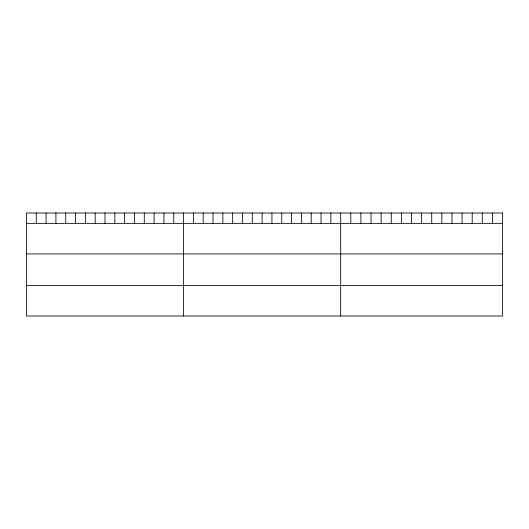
<?xml version="1.0" encoding="UTF-8"?>
<svg xmlns="http://www.w3.org/2000/svg" width="529" height="529" viewBox="0 0 529 529"><rect width="100%" height="100%" fill="white"/><g stroke="black" fill="none" stroke-linecap="round" stroke-linejoin="round"><path stroke-width="0.79" d="M26.45 223.364L502.55 223.364M26.45 253.933L502.55 253.933M26.45 285.429L502.55 285.429M492.433 213.002L492.433 223.364M482.316 213.002L482.316 223.364M472.199 213.002L472.199 223.364M462.081 213.002L462.081 223.364M451.964 213.002L451.964 223.364M441.847 213.002L441.847 223.364M431.73 213.002L431.73 223.364M421.613 213.002L421.613 223.364M411.496 213.002L411.496 223.364M401.379 213.002L401.379 223.364M391.262 213.002L391.262 223.364M381.144 213.002L381.144 223.364M371.027 213.002L371.027 223.364M360.91 213.002L360.91 223.364M350.793 213.002L350.793 223.364M340.676 213.002L340.676 315.998M330.856 213.002L330.856 223.364M321.037 213.002L321.037 223.364M311.217 213.002L311.217 223.364M301.398 213.002L301.398 223.364M291.578 213.002L291.578 223.364M281.759 213.002L281.759 223.364M271.939 213.002L271.939 223.364M262.119 213.002L262.119 223.364M252.3 213.002L252.3 223.364M242.48 213.002L242.48 223.364M232.661 213.002L232.661 223.364M222.841 213.002L222.841 223.364M213.022 213.002L213.022 223.364M203.202 213.002L203.202 223.364M193.383 213.002L193.383 223.364M183.563 213.002L183.563 315.998M173.743 213.002L173.743 223.364M163.924 213.002L163.924 223.364M154.104 213.002L154.104 223.364M144.285 213.002L144.285 223.364M134.465 213.002L134.465 223.364M124.646 213.002L124.646 223.364M114.826 213.002L114.826 223.364M105.007 213.002L105.007 223.364M95.187 213.002L95.187 223.364M85.367 213.002L85.367 223.364M75.548 213.002L75.548 223.364M65.728 213.002L65.728 223.364M55.909 213.002L55.909 223.364M46.089 213.002L46.089 223.364M36.27 213.002L36.27 223.364M502.55 213.002L26.45 213.002L26.45 315.998L502.55 315.998L502.55 213.002"/></g></svg>
